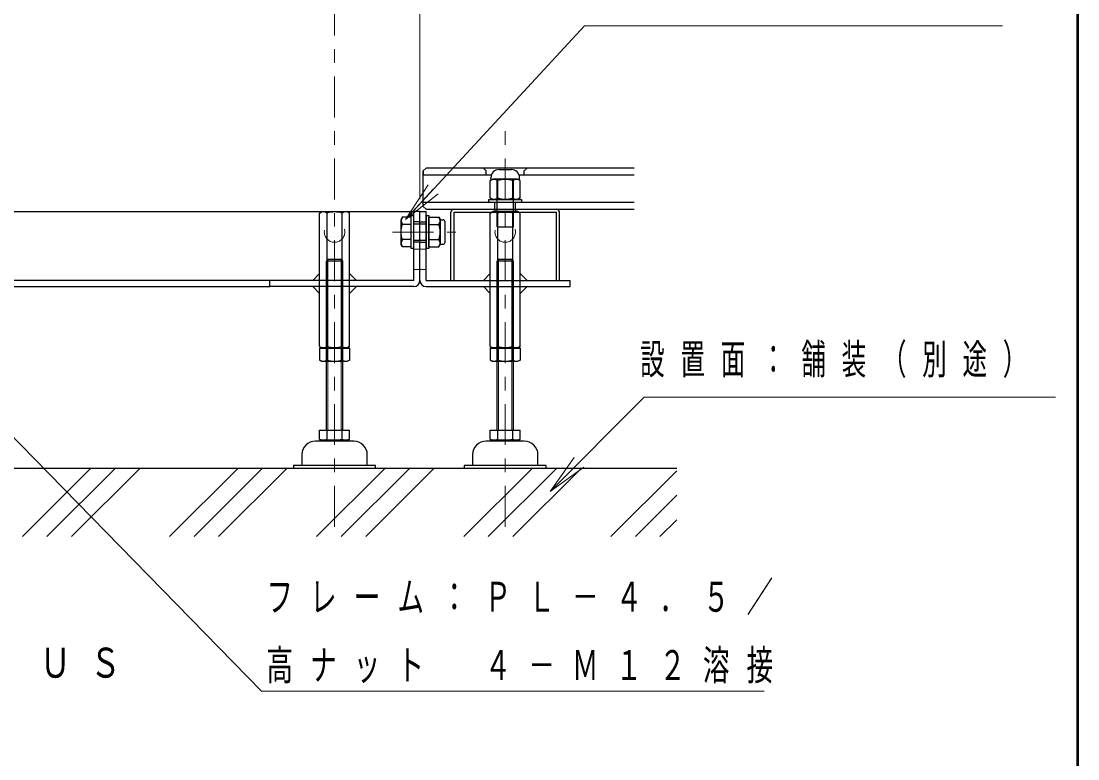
# Model space of a CAD drawing. Units: millimetres on the paper. Extents: x -385 to 15, y -594 to 267.
# Drawn here: x -77.4 to 0, y 104 to 158 of the extents above; entities that cross this region are included whole.
import ezdxf

# ---------------------------------------------------------------- set-up
doc = ezdxf.new("R2010")
doc.units = ezdxf.units.MM
doc.linetypes.add('USER1', pattern=[4.5, 2.5, -2])
doc.linetypes.add('USER2', pattern=[6, 3, -1, 1, -1])
doc.layers.add('1_10', color=7, linetype='Continuous', lineweight=25)
doc.layers.add('NAKAMURA図枠', color=7, linetype='Continuous', lineweight=13)
doc.styles.add('ＭＳ ゴシック', font='')
doc.styles.get('ＭＳ ゴシック').set_extended_font_data('MS Gothic')

msp = doc.modelspace()

# ---------------------------------------------------------------- linework, layer by layer
at = {"layer": '1_10', "lineweight": 13}
for p, q in [((-48.196, 144.984), (-48.196, 201.586)), ((-49.255, 143.5), (-47.586, 146.043)), ((-49.255, 143.5), (-47.219, 145.704)), ((-46.852, 145.364), (-49.255, 143.5)), ((-38.661, 123.568), (-36.893, 126.043)), ((-38.661, 123.568), (-36.539, 125.689)), ((-77.312, 120.254), (-72.312, 125.254)), ((-75.516, 120.254), (-70.516, 125.254)), ((-73.72, 120.254), (-68.72, 125.254)), ((-66.535, 120.254), (-61.535, 125.254)), ((-64.739, 120.254), (-59.739, 125.254)), ((-62.943, 120.254), (-57.943, 125.254)), ((-55.759, 120.254), (-50.759, 125.254)), ((-53.963, 120.254), (-48.963, 125.254)), ((-52.167, 120.254), (-47.167, 125.254)), ((-44.983, 120.254), (-39.983, 125.254)), ((-43.187, 120.254), (-38.187, 125.254)), ((-41.391, 120.254), (-36.391, 125.254)), ((-36.186, 125.336), (-38.661, 123.568)), ((-34.206, 120.254), (-29.377, 125.084)), ((-32.41, 120.254), (-29.377, 123.288)), ((-30.614, 120.254), (-29.377, 121.492))]:
    msp.add_line(p, q, dxfattribs=at)
at = {"layer": '1_10', "linetype": 'USER2', "lineweight": 13}
for p, q in [((-54.446, 120.967), (-54.446, 173.054)), ((-41.946, 120.967), (-41.946, 150.586)), ((-50.192, 142.574), (-45.571, 142.574))]:
    msp.add_line(p, q, dxfattribs=at)
at = {"layer": '1_10', "color": 40}
for p, q in [((-47.746, 147.254), (-47.946, 147.054)), ((-47.746, 147.254), (-47.946, 147.054)), ((-32.503, 147.254), (-47.746, 147.254)), ((-36.146, 147.254), (-47.746, 147.254)), ((-43.346, 147.054), (-43.546, 147.254)), ((-40.546, 147.054), (-40.346, 147.254)), ((-47.946, 144.454), (-47.946, 147.054)), ((-47.946, 147.054), (-47.946, 146.754)), ((-47.946, 146.754), (-42.962, 146.754)), ((-43.346, 146.754), (-43.346, 147.054)), ((-40.93, 146.754), (-32.503, 146.754)), ((-40.546, 146.754), (-40.546, 147.054)), ((-47.946, 144.754), (-32.503, 144.754)), ((-42.696, 144.254), (-42.696, 144.754)), ((-41.196, 144.254), (-41.196, 144.754)), ((-47.946, 144.454), (-47.746, 144.254)), ((-47.946, 144.454), (-47.746, 144.254)), ((-47.746, 144.254), (-32.503, 144.254))]:
    msp.add_line(p, q, dxfattribs=at)
at = {"layer": '1_10'}
for p, q in [((-42.396, 147.154), (-41.496, 147.154)), ((-43.043, 146.34), (-42.846, 146.454)), ((-43.043, 145.068), (-43.043, 146.34)), ((-42.996, 146.454), (-42.996, 146.554)), ((-42.996, 146.454), (-40.896, 146.454)), ((-41.046, 146.454), (-42.846, 146.454)), ((-42.546, 142.954), (-42.546, 146.454)), ((-42.494, 145.068), (-42.494, 146.34)), ((-41.398, 145.068), (-41.398, 146.34)), ((-41.346, 142.954), (-41.346, 146.454)), ((-40.849, 146.34), (-41.046, 146.454)), ((-40.896, 146.454), (-40.896, 146.554)), ((-40.849, 145.068), (-40.849, 146.34)), ((-43.146, 144.754), (-43.146, 144.954)), ((-43.146, 144.954), (-40.746, 144.954)), ((-43.146, 144.754), (-40.746, 144.754)), ((-43.043, 145.068), (-42.846, 144.954)), ((-41.046, 144.954), (-42.846, 144.954)), ((-40.849, 145.068), (-41.046, 144.954)), ((-40.746, 144.954), (-40.746, 144.754)), ((-55.543, 143.96), (-55.346, 144.074)), ((-55.346, 144.074), (-53.546, 144.074)), ((-53.349, 143.96), (-53.546, 144.074)), ((-48.646, 139.024), (-48.646, 144.074)), ((-48.196, 144.074), (-48.646, 144.074)), ((-48.196, 139.024), (-48.196, 144.074)), ((-48.196, 144.074), (-47.746, 144.074)), ((-48.196, 139.024), (-48.196, 144.074)), ((-47.746, 139.024), (-47.746, 144.074)), ((-45.926, 139.024), (-45.926, 144.024)), ((-45.696, 144.254), (-38.196, 144.254)), ((-45.696, 139.024), (-45.696, 144.024)), ((-45.696, 144.024), (-38.196, 144.024)), ((-43.043, 143.96), (-42.846, 144.074)), ((-41.046, 144.074), (-42.846, 144.074)), ((-42.696, 144.254), (-42.696, 144.024)), ((-41.196, 144.254), (-41.196, 144.024)), ((-40.849, 143.96), (-41.046, 144.074)), ((-38.196, 139.024), (-38.196, 144.024)), ((-37.966, 139.024), (-37.966, 144.024)), ((-55.543, 134.188), (-55.543, 143.96)), ((-54.994, 134.188), (-54.994, 143.96)), ((-53.898, 134.188), (-53.898, 143.96)), ((-53.349, 134.188), (-53.349, 143.96)), ((-49.482, 143.671), (-49.596, 143.474)), ((-49.596, 143.474), (-49.596, 141.674)), ((-48.846, 143.671), (-49.482, 143.671)), ((-48.846, 143.774), (-48.646, 143.774)), ((-48.846, 141.374), (-48.846, 143.774)), ((-48.646, 141.374), (-48.646, 143.774)), ((-48.196, 143.324), (-48.646, 143.324)), ((-48.196, 143.324), (-47.746, 143.324)), ((-47.746, 143.774), (-47.546, 143.774)), ((-47.746, 143.774), (-47.746, 141.374)), ((-47.546, 143.774), (-47.546, 141.374)), ((-47.546, 141.477), (-47.546, 143.671)), ((-47.546, 143.671), (-46.8, 143.671)), ((-46.8, 143.671), (-46.686, 143.474)), ((-46.686, 141.674), (-46.686, 143.474)), ((-46.686, 143.474), (-46.516, 143.474)), ((-46.346, 141.844), (-46.346, 143.304)), ((-43.043, 134.188), (-43.043, 143.96)), ((-42.494, 134.188), (-42.494, 143.96)), ((-41.398, 134.188), (-41.398, 143.96)), ((-40.849, 134.188), (-40.849, 143.96)), ((-48.846, 143.122), (-49.482, 143.122)), ((-48.646, 143.174), (-47.746, 143.174)), ((-47.546, 143.122), (-46.8, 143.122)), ((-46.346, 141.974), (-46.346, 143.174)), ((-42.546, 142.954), (-41.346, 142.954)), ((-49.482, 141.477), (-49.596, 141.674)), ((-48.846, 142.026), (-49.482, 142.026)), ((-48.646, 141.974), (-47.746, 141.974)), ((-48.196, 141.824), (-48.646, 141.824)), ((-48.196, 141.824), (-47.746, 141.824)), ((-47.546, 142.026), (-46.8, 142.026)), ((-46.8, 141.477), (-46.686, 141.674)), ((-46.686, 141.674), (-46.516, 141.674)), ((-48.846, 141.477), (-49.482, 141.477)), ((-48.646, 141.374), (-48.846, 141.374)), ((-47.546, 141.374), (-47.746, 141.374)), ((-47.546, 141.477), (-46.8, 141.477)), ((-55.543, 139.524), (-56.043, 139.024)), ((-53.349, 139.524), (-52.849, 139.024)), ((-43.043, 139.524), (-43.543, 139.024)), ((-40.849, 139.524), (-40.349, 139.024)), ((-59.196, 138.574), (-59.196, 139.024)), ((-48.646, 139.024), (-59.196, 139.024)), ((-48.646, 138.574), (-59.196, 138.574)), ((-55.543, 138.074), (-56.043, 138.574)), ((-55.546, 138.574), (-55.546, 139.024)), ((-53.349, 138.074), (-52.849, 138.574)), ((-53.346, 138.574), (-53.346, 139.024)), ((-47.746, 139.024), (-37.196, 139.024)), ((-47.746, 138.574), (-37.196, 138.574)), ((-45.926, 139.024), (-45.696, 139.024)), ((-43.043, 138.074), (-43.543, 138.574)), ((-43.046, 138.574), (-43.046, 139.024)), ((-40.849, 138.074), (-40.349, 138.574)), ((-40.846, 138.574), (-40.846, 139.024)), ((-38.196, 139.024), (-37.966, 139.024)), ((-37.196, 138.574), (-37.196, 139.024)), ((-55.543, 134.188), (-55.346, 134.074)), ((-55.543, 134.074), (-55.543, 133.188)), ((-55.543, 134.074), (-53.349, 134.074)), ((-55.346, 134.074), (-53.546, 134.074)), ((-54.994, 134.074), (-54.994, 133.188)), ((-53.898, 134.074), (-53.898, 133.188)), ((-53.349, 134.188), (-53.546, 134.074)), ((-53.349, 134.074), (-53.349, 133.188)), ((-43.043, 134.188), (-42.846, 134.074)), ((-43.043, 134.074), (-43.043, 133.188)), ((-43.043, 134.074), (-40.849, 134.074)), ((-41.046, 134.074), (-42.846, 134.074)), ((-42.494, 134.074), (-42.494, 133.188)), ((-41.398, 134.074), (-41.398, 133.188)), ((-40.849, 134.188), (-41.046, 134.074)), ((-40.849, 134.074), (-40.849, 133.188)), ((-55.543, 133.188), (-55.346, 133.074)), ((-53.349, 133.188), (-53.546, 133.074)), ((-43.043, 133.188), (-42.846, 133.074)), ((-40.849, 133.188), (-41.046, 133.074)), ((-53.546, 133.074), (-55.346, 133.074)), ((-41.046, 133.074), (-42.846, 133.074)), ((-29.377, 125.254), (-167.696, 125.254))]:
    msp.add_line(p, q, dxfattribs=at)
at = {"layer": '1_10', "color": 60}
for p, q in [((-147.746, 144.074), (-48.646, 144.074)), ((-59.196, 139.024), (-137.196, 139.024)), ((-137.196, 138.574), (-59.196, 138.574))]:
    msp.add_line(p, q, dxfattribs=at)
at = {"layer": '1_10', "linetype": 'USER1', "lineweight": 13}
for p, q in [((-48.196, 141.324), (-48.646, 141.324)), ((-48.196, 141.324), (-47.746, 141.324)), ((-48.196, 139.824), (-48.646, 139.824)), ((-48.196, 139.824), (-47.746, 139.824))]:
    msp.add_line(p, q, dxfattribs=at)
at = {"layer": '1_10', "color": 4}
for p, q in [((-54.939, 140.554), (-55.046, 140.447)), ((-53.846, 140.447), (-55.046, 140.447)), ((-55.046, 128.054), (-55.046, 140.447)), ((-53.953, 140.554), (-54.939, 140.554)), ((-53.846, 140.447), (-53.953, 140.554)), ((-53.846, 128.054), (-53.846, 140.447)), ((-42.439, 140.554), (-42.546, 140.447)), ((-41.346, 140.447), (-42.546, 140.447)), ((-42.546, 128.054), (-42.546, 140.447)), ((-41.453, 140.554), (-42.439, 140.554)), ((-41.346, 140.447), (-41.453, 140.554)), ((-41.346, 128.054), (-41.346, 140.447)), ((-55.543, 128.054), (-53.349, 128.054)), ((-55.543, 127.378), (-55.543, 128.054)), ((-55.046, 128.054), (-54.939, 128.054)), ((-54.994, 127.378), (-54.994, 128.054)), ((-53.846, 128.054), (-53.953, 128.054)), ((-53.898, 127.378), (-53.898, 128.054)), ((-53.349, 127.378), (-53.349, 128.054)), ((-43.043, 128.054), (-40.849, 128.054)), ((-43.043, 127.378), (-43.043, 128.054)), ((-42.546, 128.054), (-42.439, 128.054)), ((-42.494, 127.378), (-42.494, 128.054)), ((-41.346, 128.054), (-41.453, 128.054)), ((-41.398, 127.378), (-41.398, 128.054)), ((-40.849, 127.378), (-40.849, 128.054)), ((-53.046, 127.254), (-55.846, 127.254)), ((-55.543, 127.378), (-55.046, 127.254)), ((-53.846, 127.254), (-53.349, 127.378)), ((-40.546, 127.254), (-43.346, 127.254)), ((-43.043, 127.378), (-42.546, 127.254)), ((-41.346, 127.254), (-40.849, 127.378)), ((-56.846, 126.254), (-56.846, 125.454)), ((-52.046, 125.454), (-52.046, 126.254)), ((-44.346, 126.254), (-44.346, 125.454)), ((-39.546, 125.454), (-39.546, 126.254)), ((-51.446, 125.454), (-57.446, 125.454)), ((-57.446, 125.454), (-57.446, 125.254)), ((-51.446, 125.254), (-51.446, 125.454)), ((-38.946, 125.454), (-44.946, 125.454)), ((-44.946, 125.454), (-44.946, 125.254)), ((-38.946, 125.254), (-38.946, 125.454)), ((-51.446, 125.254), (-57.446, 125.254)), ((-38.946, 125.254), (-44.946, 125.254))]:
    msp.add_line(p, q, dxfattribs=at)
at = {"layer": '1_10', "color": 4, "lineweight": 13}
for p, q in [((-54.939, 128.054), (-54.939, 140.554)), ((-53.953, 128.054), (-53.953, 140.554)), ((-42.439, 128.054), (-42.439, 140.554)), ((-41.453, 128.054), (-41.453, 140.554))]:
    msp.add_line(p, q, dxfattribs=at)
at = {"layer": '1_10', "lineweight": 13}
for points in [[(-49.255, 143.5), (-36.142, 157.689), (-5.528, 157.689)], [(-88.842, 138.661), (-59.799, 108.915), (-22.981, 108.915)], [(-38.661, 123.568), (-31.764, 130.465), (-1.647, 130.465)]]:
    msp.add_lwpolyline(points, dxfattribs=at)
at = {"layer": '1_10', "color": 4}
for points in [[(-55.543, 127.378), (-55.453, 127.358), (-55.362, 127.346), (-55.271, 127.341), (-55.179, 127.345), (-55.086, 127.358), (-54.994, 127.378)], [(-54.994, 127.378), (-54.758, 127.354), (-54.52, 127.342), (-54.279, 127.345), (-54.038, 127.362), (-53.898, 127.378)], [(-53.898, 127.378), (-53.807, 127.358), (-53.716, 127.346), (-53.626, 127.341), (-53.533, 127.345), (-53.441, 127.358), (-53.349, 127.378)], [(-43.043, 127.378), (-42.953, 127.358), (-42.862, 127.346), (-42.771, 127.341), (-42.679, 127.345), (-42.586, 127.358), (-42.494, 127.378)], [(-42.494, 127.378), (-42.258, 127.354), (-42.02, 127.342), (-41.779, 127.345), (-41.538, 127.362), (-41.398, 127.378)], [(-41.398, 127.378), (-41.307, 127.358), (-41.216, 127.346), (-41.126, 127.341), (-41.033, 127.345), (-40.941, 127.358), (-40.849, 127.378)]]:
    msp.add_lwpolyline(points, dxfattribs=at)
at = {"layer": '1_10', "color": 60, "linetype": 'USER1', "lineweight": 13}
msp.add_circle((-54.446, 142.574), 0.75, dxfattribs=at)
at = {"layer": '1_10', "linetype": 'USER1', "lineweight": 13}
msp.add_circle((-41.946, 142.574), 0.75, dxfattribs=at)
at = {"layer": '1_10'}
for centre, radius, start, end in [((-42.396, 146.554), 0.6, 90, 180), ((-41.496, 146.554), 0.6, 0, 90), ((-42.769, 145.94), 0.486, 55.61586, 124.38414), ((-41.946, 144.61), 1.815, 72.41211, 107.58789), ((-41.123, 145.94), 0.486, 55.61586, 124.38414), ((-42.769, 145.468), 0.486, 235.61587, 304.38414), ((-41.946, 146.798), 1.815, 252.41211, 287.58789), ((-41.123, 145.468), 0.486, 235.61587, 304.38414), ((-55.269, 143.56), 0.486, 55.61586, 124.38414), ((-54.446, 142.23), 1.815, 72.41211, 107.58789), ((-53.623, 143.56), 0.486, 55.61586, 124.38414), ((-45.696, 144.024), 0.23, 90, 180), ((-42.769, 143.56), 0.486, 55.61586, 124.38414), ((-41.946, 142.23), 1.815, 72.41211, 107.58789), ((-41.123, 143.56), 0.486, 55.61586, 124.38414), ((-38.196, 144.024), 0.23, 0, 90), ((-49.007, 143.397), 0.548, 150.00001, 209.99999), ((-47.2, 143.397), 0.486, 325.61586, 34.38414), ((-46.516, 143.304), 0.17, 0, 90), ((-48.216, 142.574), 1.38, 156.57346, 203.42654), ((-48.53, 142.574), 1.815, 342.41211, 17.58789), ((-49.007, 141.751), 0.548, 150.00001, 209.99999), ((-47.2, 141.751), 0.486, 325.61586, 34.38414), ((-46.516, 141.844), 0.17, 270, 0), ((-48.646, 139.024), 0.45, 270, 0), ((-47.746, 139.024), 0.45, 180, 270), ((-55.269, 134.588), 0.486, 235.61587, 304.38414), ((-54.446, 135.918), 1.815, 252.41211, 287.58789), ((-53.623, 134.588), 0.486, 235.61587, 304.38414), ((-42.769, 134.588), 0.486, 235.61587, 304.38414), ((-41.946, 135.918), 1.815, 252.41211, 287.58789), ((-41.123, 134.588), 0.486, 235.61587, 304.38414), ((-55.269, 133.588), 0.486, 235.61587, 304.38414), ((-54.446, 134.918), 1.815, 252.41211, 287.58789), ((-53.623, 133.588), 0.486, 235.61587, 304.38414), ((-42.769, 133.588), 0.486, 235.61587, 304.38414), ((-41.946, 134.918), 1.815, 252.41211, 287.58789), ((-41.123, 133.588), 0.486, 235.61587, 304.38414)]:
    msp.add_arc(centre, radius, start, end, dxfattribs=at)
at = {"layer": '1_10', "color": 4}
for centre, start, end in [((-55.846, 126.254), 90, 180), ((-53.046, 126.254), 0, 90), ((-43.346, 126.254), 90, 180), ((-40.546, 126.254), 0, 90)]:
    msp.add_arc(centre, 1, start, end, dxfattribs=at)
at = {"layer": 'NAKAMURA図枠', "lineweight": 50}
msp.add_line((0, 0), (0, 267), dxfattribs=at)

# ---------------------------------------------------------------- texts
at = {"layer": '1_10', "char_height": 2.199, "attachment_point": 4, "style": 'ＭＳ ゴシック'}
for s, insert in [('\\T1.64;\\W0.6;設置面：舗装（別途）', (-32.064, 133.115)), ('\\T1.64;\\W0.65;フレーム：ＰＬ－４．５／', (-59.44, 115.715)), ('\\T1.64;\\W0.65;高ナット\u3000４－Ｍ１２溶接', (-59.44, 110.715)), ('\\T1.63;\\W0.75;Ｍ１２×１５３Ｌ\u3000φ６０\u3000ＳＵＳ', (-126.465, 110.715))]:
    msp.add_mtext(s, dxfattribs=dict(at, insert=insert))

doc.saveas('drawing.dxf')
